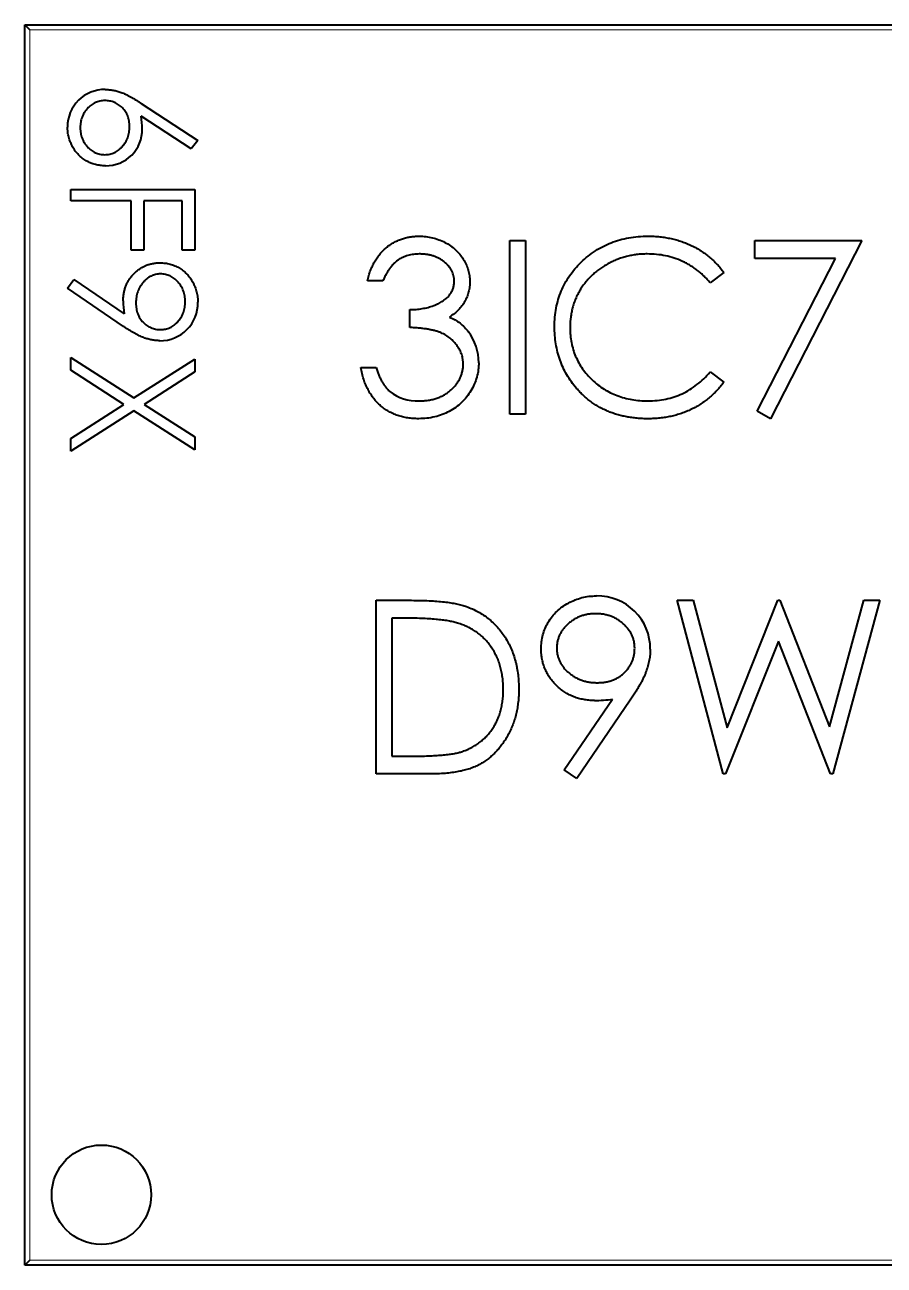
# Model space of a CAD drawing. Header units: inches. Extents: x 7.25 to 10.75, y 3.17 to 5.42.
# Drawn here: x 9.1523 to 9.4249, y 3.6426 to 4.0363 of the extents above; entities that cross this region are included whole.
import ezdxf

# ---------------------------------------------------------------- set-up
doc = ezdxf.new("R2010")
doc.units = ezdxf.units.IN
doc.header["$LTSCALE"] = 0.5
doc.header["$MEASUREMENT"] = 0
doc.layers.add('TANGENT_LINES', color=7, linetype='Continuous', lineweight=15)
doc.layers.add('Visible', color=7, linetype='Continuous', lineweight=40)

msp = doc.modelspace()

# ---------------------------------------------------------------- linework, layer by layer
at = {"layer": 'TANGENT_LINES'}
for p, q in [((9.721613004646509, 4.034733591163316), (9.153896469213437, 4.034733591163308)), ((9.153896469213437, 4.034733591163308), (9.153896469213445, 3.644182410060946)), ((9.153896469213445, 3.644182410060946), (9.721613004646514, 3.644182410060954))]:
    msp.add_line(p, q, dxfattribs=at)
at = {"layer": 'Visible'}
for p, q in [((9.152321666063832, 4.036308394312915), (9.723187807796116, 4.036308394312923)), ((9.152321666063838, 3.64260760691134), (9.152321666063832, 4.036308394312915)), ((9.152321666063832, 4.036308394312914), (9.153896469213437, 4.034733591163308)), ((9.189281883782188, 4.011381124654358), (9.207247636861132, 3.99963003945347)), ((9.205110358948755, 3.99690915059823), (9.18920301743856, 4.007311621323043)), ((9.207247636861132, 3.99963003945347), (9.205110358948755, 3.99690915059823)), ((9.166868068922508, 3.980449744682623), (9.166868068922508, 3.983982956877253)), ((9.166868068922508, 3.983982956877253), (9.206238147662665, 3.983982956877253)), ((9.186048363693354, 3.980449744682623), (9.166868068922508, 3.980449744682623)), ((9.186048363693354, 3.964802662106407), (9.186048363693354, 3.980449744682623)), ((9.202200190868803, 3.980449744682624), (9.190086320487216, 3.980449744682624)), ((9.190086320487216, 3.980449744682624), (9.190086320487216, 3.964802662106407)), ((9.202200190868805, 3.964802662106407), (9.202200190868803, 3.980449744682624)), ((9.206238147662665, 3.983982956877253), (9.206238147662665, 3.964802662106407)), ((9.190086320487216, 3.964802662106407), (9.186048363693354, 3.964802662106407)), ((9.206238147662665, 3.964802662106407), (9.202200190868805, 3.964802662106407)), ((9.306226789550315, 3.967809654542934), (9.311173286622797, 3.967809654542934)), ((9.306226789550317, 3.912691544306714), (9.306226789550315, 3.967809654542934)), ((9.311173286622797, 3.967809654542934), (9.311173286622799, 3.912691544306714)), ((9.383957457832166, 3.962156515031528), (9.383957457832166, 3.967809654542935)), ((9.383957457832166, 3.967809654542935), (9.417876294900609, 3.967809654542936)), ((9.417876294900609, 3.967809654542936), (9.388903954904647, 3.911278259428864)), ((9.40950699851458, 3.962156515031529), (9.383957457832166, 3.962156515031528)), ((9.384630976406767, 3.913630053795914), (9.40950699851458, 3.962156515031529)), ((9.374064463687203, 3.957695834635809), (9.369736278748782, 3.954383448203343)), ((9.165858579724043, 3.95268879172482), (9.167822351680433, 3.955512206826778)), ((9.167822351680433, 3.955512206826778), (9.183824332802985, 3.944565558330917)), ((9.265948170531539, 3.955090090642268), (9.261001673459058, 3.955090090642268)), ((9.183587733772095, 3.94056703470887), (9.165858579724043, 3.95268879172482)), ((9.274427879798651, 3.940250599424824), (9.27442787979865, 3.945903738936231)), ((9.16686806892251, 3.930732401658194), (9.186947440010739, 3.917877187646484)), ((9.16686806892251, 3.926655011692516), (9.16686806892251, 3.930732401658194)), ((9.186947440010739, 3.917877187646484), (9.206238147662667, 3.930227657058961)), ((9.206238147662667, 3.930227657058961), (9.206238147662667, 3.926150267093284)), ((9.183761239728081, 3.915842435980827), (9.16686806892251, 3.926655011692516)), ((9.206238147662667, 3.926150267093284), (9.190133640293396, 3.915842435980827)), ((9.258881746142281, 3.927531035524157), (9.263828243214762, 3.927531035524157)), ((9.369736278748782, 3.926117750646307), (9.374064463687203, 3.922838488078167)), ((9.16686806892251, 3.905029860269136), (9.183761239728081, 3.915842435980827)), ((9.186947440010739, 3.913799797680806), (9.16686806892251, 3.900952470303459)), ((9.206238147662667, 3.901457214902693), (9.186947440010739, 3.913799797680806)), ((9.190133640293396, 3.915842435980827), (9.206238147662667, 3.90553460486837)), ((9.388903954904647, 3.911278259428864), (9.384630976406767, 3.913630053795914)), ((9.311173286622799, 3.912691544306714), (9.306226789550317, 3.912691544306714)), ((9.206238147662667, 3.90553460486837), (9.206238147662667, 3.901457214902692)), ((9.16686806892251, 3.900952470303459), (9.16686806892251, 3.905029860269136)), ((9.263828243214764, 3.798518315960257), (9.263828243214762, 3.853636426196477)), ((9.263828243214762, 3.853636426196477), (9.274957861627845, 3.853636426196478)), ((9.35922497246976, 3.853636426196478), (9.364337088863865, 3.853636426196479)), ((9.373887803077473, 3.798518315960258), (9.35922497246976, 3.853636426196478)), ((9.364337088863865, 3.853636426196479), (9.375124427345593, 3.813214270432296)), ((9.375124427345593, 3.813214270432296), (9.391167418966832, 3.853636426196479)), ((9.391167418966832, 3.853636426196479), (9.391885102693866, 3.853636426196479)), ((9.391885102693866, 3.853636426196479), (9.407629979536186, 3.813490302635001)), ((9.407629979536186, 3.813490302635001), (9.418472524458453, 3.853636426196479)), ((9.423529434412018, 3.853636426196479), (9.408667860618358, 3.798518315960259)), ((9.418472524458453, 3.853636426196479), (9.423529434412018, 3.853636426196479)), ((9.268774740287244, 3.84798328668507), (9.268774740287245, 3.804171455471664)), ((9.272650232413229, 3.84798328668507), (9.268774740287244, 3.84798328668507)), ((9.39137720344089, 3.840673953957432), (9.374594445516399, 3.798518315960258)), ((9.407961218179432, 3.798518315960259), (9.39137720344089, 3.840673953957432)), ((9.323473281575353, 3.799854311821352), (9.338798589469558, 3.822257085392925)), ((9.344396522540425, 3.821925846749679), (9.327426062718095, 3.797105031082406)), ((9.268774740287245, 3.804171455471664), (9.275101398373254, 3.804171455471664)), ((9.327426062718095, 3.797105031082406), (9.323473281575353, 3.799854311821352)), ((9.280909115918176, 3.798518315960257), (9.263828243214764, 3.798518315960257)), ((9.374594445516399, 3.798518315960258), (9.373887803077473, 3.798518315960258)), ((9.408667860618358, 3.798518315960259), (9.407961218179432, 3.798518315960259)), ((9.152321666063838, 3.64260760691134), (9.153896469213445, 3.644182410060946)), ((9.723187807796121, 3.642607606911348), (9.152321666063838, 3.64260760691134))]:
    msp.add_line(p, q, dxfattribs=at)
msp.add_circle((9.176619092132702, 3.664963101061439), 0.01577217825255201, dxfattribs=at)
for centre, radius, start, end in [((9.177620673833248, 4.004001547393233), 0.0117604431818014, 88.90293445813322, 180.702745412208), ((9.166523601359618, 4.003145839028011), 0.02305442481245272, 0.2191907532996132, 10.40813962786844), ((9.1781590058698, 4.002992659627988), 0.01141116738123805, 268.789189929001, 1.211405075260607), ((9.21140353344719, 3.948645328862487), 0.02787569364347098, 179.8752258541188, 188.4146961807623), ((9.19527515576711, 3.948005713026501), 0.01196033338324616, 269.3989219657887, 1.086829510450888), ((9.280262684636265, 3.929142816575537), 0.01606014681019291, 359.7253364783588, 37.24383318307612), ((9.276727902642866, 3.930958208024446), 0.01400948896212219, 232.1526737148826, 272.5550154363718), ((9.333979577699493, 3.838286220129491), 0.01674704538779081, 359.4059158163457, 91.07714847759739), ((9.33276484820198, 3.865318375212984), 0.04347740112068323, 270.3123832046057, 277.9763449140258)]:
    msp.add_arc(centre, radius, start, end, dxfattribs=at)
for points, knots in [([(9.177846263955821, 4.015781866628918), (9.178251567209452, 4.015767598369063), (9.179078750755513, 4.015738478272746), (9.18033516739757, 4.015564692892877), (9.181615713675322, 4.01524594927348), (9.182701266579416, 4.014900999011812), (9.183600301062492, 4.014558704223228), (9.18431024484483, 4.014241320619115), (9.18505996827468, 4.013886447077397), (9.185835285847006, 4.013470485866918), (9.186658350064143, 4.013029533415482), (9.18749868034542, 4.012514450912901), (9.18838696814751, 4.011976954406856), (9.188978376368029, 4.011583198168836), (9.189281883782188, 4.011381124654358)], [0, 0, 0, 0, 0.0978059775289533, 0.199612252291898, 0.305296025833003, 0.415817359164186, 0.474240566618493, 0.537286912829653, 0.603385835293487, 0.674311158069606, 0.7495304673574841, 0.828608314269512, 0.912042738771445, 1, 1, 1, 1]), ([(9.177704304537286, 4.012248654434289), (9.17743833209235, 4.012241341109506), (9.176914200764989, 4.012226929305958), (9.1761446553247, 4.012104791967817), (9.175406472016814, 4.011908188803761), (9.17469809367587, 4.011628702902232), (9.174020597355296, 4.011271652283698), (9.17336579294534, 4.010844600956018), (9.172751110568191, 4.010326764416303), (9.172172756567536, 4.009738491225139), (9.171643515386199, 4.009099264507904), (9.171170342433841, 4.008424642770642), (9.170777599518235, 4.007712205374045), (9.170449322224018, 4.006969539586045), (9.17020814690946, 4.006187315243919), (9.170023379148594, 4.005378778881354), (9.169922393272463, 4.004532788692256), (9.169905268558935, 4.003960043847306), (9.169896536517905, 4.003667996247332)], [0, 0, 0, 0, 0.0618460206422672, 0.121875169809026, 0.180772066562815, 0.2392611028166945, 0.2986229448315525, 0.358670783993836, 0.4207672860434285, 0.485204969367737, 0.550355585982468, 0.61363646255058, 0.676603288164936, 0.739323108241512, 0.802185893237342, 0.866730873694221, 0.9320449082490989, 1, 1, 1, 1]), ([(9.18554361909412, 4.003975574987489), (9.185534836461768, 4.004275508014503), (9.185517605009421, 4.004863974143338), (9.185418135726035, 4.005725746071734), (9.185236079195255, 4.006541845304313), (9.184979816588953, 4.007310932651057), (9.18466672987106, 4.008044358376551), (9.184269697241513, 4.008730472614437), (9.183802795497199, 4.009373892920374), (9.183265397947117, 4.009959760610347), (9.18268600563561, 4.010497872942303), (9.18206160451925, 4.010960701890728), (9.181411391831848, 4.011360382802951), (9.180729224718675, 4.011685235274813), (9.180015549008573, 4.011938224358251), (9.179273597968178, 4.012121217307635), (9.178498409523685, 4.012223059817437), (9.177972734494295, 4.012240002729516), (9.177704304537286, 4.012248654434289)], [0, 0, 0, 0, 0.0705962935820707, 0.1385093465958724, 0.2038018526240365, 0.266994177671319, 0.329058932634305, 0.391139103199464, 0.45313598397556, 0.51576858933113, 0.57794425132086, 0.638945333473421, 0.6983635180038189, 0.757306336486108, 0.81640155860437, 0.876272160176424, 0.936819790045824, 1, 1, 1, 1]), ([(9.177704304537286, 3.995087338060374), (9.177973115836982, 3.995093455934814), (9.17850070499611, 3.995105463332697), (9.179272899553341, 3.995243903632947), (9.18002158229251, 3.995430890247424), (9.180729887357462, 3.995733077955506), (9.181417404389773, 3.996093007486294), (9.182064475451066, 3.996551536783052), (9.182689464416013, 3.997077241471798), (9.183269238408217, 3.997686099098524), (9.183799921154867, 3.998348328758768), (9.184266966276837, 3.999053123724638), (9.18466565051584, 3.999787499036), (9.184980240807489, 4.000561834832607), (9.185233679176452, 4.001365703173335), (9.185416916301522, 4.002204657395842), (9.185517759879223, 4.003079293503368), (9.185534889565503, 4.003673009155634), (9.18554361909412, 4.003975574987489)], [0, 0, 0, 0, 0.0611448705873122, 0.120007495572638, 0.178245598234838, 0.2365083180819755, 0.294903177498799, 0.354696351260036, 0.4167173217088395, 0.480659340123013, 0.54583411596564, 0.609767724091715, 0.672988038908271, 0.735810165307953, 0.79981662588398, 0.864759972133315, 0.931079783098943, 1, 1, 1, 1]), ([(9.177917243665089, 3.991554125865745), (9.177366597975674, 3.991574633141888), (9.17628369645649, 3.9916149628147), (9.174700214821184, 3.991909649424067), (9.173204664752804, 3.992414463162869), (9.17179314122613, 3.993100698431371), (9.170495204526103, 3.993974081301159), (9.16932611849977, 3.995021638119069), (9.168307096520936, 3.996238196938578), (9.16746292241775, 3.997553389471521), (9.167015620538324, 3.998486594491191), (9.166827373805374, 3.998941667520233), (9.166806455484798, 3.998992236065874), (9.166583445586012, 3.999540779214718), (9.166225670267018, 4.000617469828954), (9.165918951646551, 4.002220495346693), (9.165878796263279, 4.003309172508775), (9.165858579724043, 4.003857275472043)], [0, 0, 0, 0, 0.0859925916260876, 0.1691132971715525, 0.250535778293873, 0.331896101678149, 0.413559513423294, 0.494111608533347, 0.576293758600081, 0.660702921945565, 0.7375775300190157, 0.7375775300190157, 0.7375775300190157, 0.74611997678881, 0.8300101011722499, 0.914417266644072, 1, 1, 1, 1]), ([(9.169896536517905, 4.003667996247332), (9.169905267879075, 4.003375948168294), (9.169922391259306, 4.002803202383839), (9.170023386799894, 4.001957219004789), (9.17020811886852, 4.00114865749173), (9.170449423828213, 4.000366524503892), (9.170777220301044, 3.999623519905686), (9.171172818090803, 3.998910459214338), (9.1716406469169, 3.998229396107297), (9.172173671760804, 3.997590585114184), (9.172747829716121, 3.996999856948348), (9.17337141172963, 3.996493919520662), (9.17401544411368, 3.996053095908938), (9.174700788434224, 3.995709662195414), (9.175406050767451, 3.995427047033187), (9.17614477029498, 3.995231407039087), (9.176914170770305, 3.995109009311569), (9.177438321995247, 3.995094633248509), (9.177704304537286, 3.995087338060374)], [0, 0, 0, 0, 0.0679434668115166, 0.1332463282272894, 0.1977802671055865, 0.2606322982925955, 0.323341389017066, 0.3862974430245815, 0.450070778328712, 0.515210249759918, 0.579636909860747, 0.64133311552868, 0.701709152347926, 0.760779827093725, 0.819258857747087, 0.878145679128491, 0.9381645592307459, 1, 1, 1, 1]), ([(9.261001673459058, 3.955090090642268), (9.261135682131199, 3.955644932909597), (9.261397658124224, 3.956729604159843), (9.26194407660405, 3.958279324803108), (9.262539340465382, 3.959745836950993), (9.263254129513646, 3.961101680631236), (9.26403379493453, 3.962374104296317), (9.264927066139819, 3.963534247988729), (9.265892731062117, 3.964611617523644), (9.26696084049994, 3.965567731500923), (9.268080976903732, 3.966433522512052), (9.269268923671461, 3.96717171239146), (9.2705007802647, 3.967806738420822), (9.271785081570975, 3.968329891678701), (9.273125651203921, 3.968723994413601), (9.274510369681414, 3.969009928359912), (9.275942865746211, 3.969195615197935), (9.276915268747759, 3.969213737451263), (9.277409027587868, 3.969222939420786)], [0, 0, 0, 0, 0.07262534608343549, 0.1419766113262342, 0.2089849284189395, 0.2739568703644445, 0.336889347396841, 0.39874495349459, 0.460115885278861, 0.520824922590029, 0.580994458632486, 0.640151927601465, 0.698622450756255, 0.757271080927165, 0.8164266940046601, 0.87625404820347, 0.9371652930625369, 1, 1, 1, 1]), ([(9.277409027587868, 3.969222939420786), (9.278128440848894, 3.969201219259448), (9.2795515748795, 3.969158252716538), (9.281642331524388, 3.968765899386158), (9.28365850190395, 3.968145031160108), (9.285578017617592, 3.967287177189446), (9.287360985060054, 3.966229109265634), (9.28894738170174, 3.964969822070441), (9.290315704706527, 3.963533612598199), (9.291463647661805, 3.961947273002631), (9.29236246654454, 3.960251910650081), (9.293025244079654, 3.958507026285557), (9.293428735119003, 3.95671675901959), (9.293481027352234, 3.955507982969587), (9.29350722564965, 3.954902388744428)], [0, 0, 0, 0, 0.0902542493426766, 0.178539791528684, 0.2660930338538195, 0.354630977957173, 0.4418861533505625, 0.525746915163648, 0.608113633603636, 0.690197272827883, 0.7708214843303349, 0.848326181255411, 0.924011740024743, 1, 1, 1, 1]), ([(9.320359638328835, 3.940570796779963), (9.320384239108616, 3.94156217976597), (9.320432639607022, 3.943512663899349), (9.32084045874588, 3.94637583786026), (9.321504467088738, 3.949115013725469), (9.322418811001441, 3.951740731192464), (9.32362507509036, 3.954237966900656), (9.32508535532327, 3.956617267733083), (9.326813915109787, 3.958876690921778), (9.328789045389632, 3.96098734952953), (9.330955574252274, 3.962917051700451), (9.333275525732795, 3.96461480063482), (9.335744540639732, 3.966027671358228), (9.33833537083856, 3.967208714237151), (9.341067429389387, 3.968116500799888), (9.343934883863367, 3.968751984125953), (9.346932347131732, 3.969147529244798), (9.348977424695008, 3.969197532521563), (9.350016538187505, 3.969222939420787)], [0, 0, 0, 0, 0.0645563361002822, 0.1270105610545994, 0.1879504144589985, 0.2479281443229035, 0.307763871715657, 0.368249289944603, 0.4294831870648245, 0.492755300074431, 0.5562681466093979, 0.618225714396445, 0.6796629675598469, 0.741251597171554, 0.8034198622788651, 0.866818576361933, 0.932329894602856, 1, 1, 1, 1]), ([(9.350016538187505, 3.969222939420787), (9.350649838199121, 3.969215352367158), (9.351903391793675, 3.969200334558578), (9.353757746286341, 3.969053698894363), (9.355563203387957, 3.968809692507193), (9.357324129346459, 3.968475387259366), (9.359046909640199, 3.968065641091098), (9.36071386983355, 3.967529251691295), (9.3623340871491, 3.966906372102442), (9.363908775041356, 3.966207279104769), (9.365420801377493, 3.965408055630174), (9.36686989099371, 3.964540015158518), (9.368238563273895, 3.963583120414924), (9.369552563034993, 3.962569006366873), (9.370782307983367, 3.961459738490278), (9.37196291933092, 3.960291440954567), (9.373053614314154, 3.959029446279088), (9.373726897090137, 3.958141185601277), (9.374064463687203, 3.957695834635809)], [0, 0, 0, 0, 0.0685440747457095, 0.1356760930155532, 0.201204827251777, 0.2656688165902775, 0.329637221193955, 0.3927626259391975, 0.455061651881783, 0.517479038507833, 0.579139109457929, 0.640085859270558, 0.7002066453625589, 0.75981837347675, 0.819637428867415, 0.879360884179494, 0.939514662704308, 1, 1, 1, 1]), ([(9.183524640697192, 3.948706041371499), (9.183535257877613, 3.949119326313966), (9.183556098474334, 3.94993056851514), (9.183720351749528, 3.951123438123338), (9.183976195458124, 3.95227134169615), (9.18434910504155, 3.953369907117635), (9.184825693671199, 3.95441815474268), (9.185406239354995, 3.955419746261235), (9.186092909735825, 3.956373341101751), (9.186878298327231, 3.95726777303922), (9.187740909573002, 3.958081037322762), (9.188653574418833, 3.958806172016173), (9.189586865688105, 3.959381293215481), (9.190218253457996, 3.959701719076033), (9.190519243822738, 3.959834443676435), (9.19056144487861, 3.959853052638492), (9.190949607284495, 3.960020693353941), (9.19171133289223, 3.960285858474019), (9.192827244832722, 3.960564455069425), (9.19399290967403, 3.960734096684813), (9.194786193542397, 3.960754397727164), (9.195188972920086, 3.960764705312545)], [0, 0, 0, 0, 0.0662926774432299, 0.1301267286674036, 0.1928557221658775, 0.2547508809666985, 0.3159143825399985, 0.377340604540918, 0.440205608303324, 0.504173320224308, 0.568029667659857, 0.630221659927926, 0.690853371094559, 0.7436328446050058, 0.7436328446050058, 0.7436328446050058, 0.751032913747821, 0.811472093815618, 0.8727547574474991, 0.935392913365874, 1, 1, 1, 1]), ([(9.195188972920086, 3.960764705312545), (9.195739780172701, 3.960745156147553), (9.196820903073526, 3.960706785102394), (9.198400887736845, 3.960399148338745), (9.199895657663662, 3.95988945100394), (9.201303541372036, 3.959189917887871), (9.202592199769413, 3.958291940268375), (9.20375726680563, 3.957225525311237), (9.20477795938839, 3.955982053944153), (9.20563592110588, 3.954623170430705), (9.206099424924174, 3.953654125236022), (9.20629448567255, 3.953171202583356), (9.206307385363402, 3.953139266107277), (9.20652300540859, 3.952599037296899), (9.206868157883315, 3.951520504323615), (9.207190234075451, 3.949894227612998), (9.207228420080716, 3.948789026375817), (9.207247636861132, 3.948232843309718)], [0, 0, 0, 0, 0.0852509209904108, 0.167330264010439, 0.2481807684308645, 0.329200218208603, 0.409946106879685, 0.490624230719938, 0.573035074452002, 0.658308350221621, 0.7389349497749157, 0.7389349497749157, 0.7389349497749157, 0.744266920544499, 0.828981513574354, 0.913936410004085, 1, 1, 1, 1]), ([(9.277475275316517, 3.963569799909379), (9.276847669254591, 3.963547931198437), (9.275621808645843, 3.9635052165197), (9.273854933552663, 3.963129773747201), (9.272214079572594, 3.962534923377012), (9.270964079832185, 3.961816643319308), (9.27003946968236, 3.96111004816687), (9.269366084307588, 3.960502164358317), (9.268716871827499, 3.959812948625371), (9.26811730792858, 3.95902349655614), (9.26753146547237, 3.958160954212052), (9.266964938378617, 3.957220571031038), (9.26643592351069, 3.956188939963274), (9.266113903498763, 3.955463467261758), (9.265948170531539, 3.955090090642268)], [0, 0, 0, 0, 0.1227280999764566, 0.2397165235883935, 0.351862179220248, 0.463201981803224, 0.520261154154164, 0.579432438030668, 0.640596344158637, 0.7052982290880201, 0.7732361059084529, 0.844648929340317, 0.920045981777371, 1, 1, 1, 1]), ([(9.288560728577169, 3.954924471320645), (9.288554203180052, 3.9552123105188), (9.288541221211974, 3.95578495295207), (9.288377473405596, 3.956621558053318), (9.288131467132127, 3.957432634474787), (9.287793044253103, 3.958214502033614), (9.287340896788745, 3.958962622406796), (9.286798169207504, 3.959677913391514), (9.2861645995608, 3.960372362523919), (9.285423629521349, 3.961012746507779), (9.284621450427538, 3.961616792590964), (9.283750514279047, 3.962138967959672), (9.282830030635763, 3.962581563453227), (9.281859153047472, 3.962947241680999), (9.280833992210013, 3.963222143122372), (9.279759567861428, 3.963419571388912), (9.278633774890038, 3.963542995282118), (9.277865716489503, 3.963560766129524), (9.277475275316517, 3.963569799909379)], [0, 0, 0, 0, 0.0552698294993242, 0.109956704485094, 0.163233504055056, 0.2180575651623565, 0.273277538722675, 0.330881045495498, 0.3904799376860885, 0.453655973038642, 0.5189026226022311, 0.583346110821477, 0.648546693081443, 0.715055219034492, 0.782520643800055, 0.852335294426452, 0.9249348997257101, 1, 1, 1, 1]), ([(9.349707382120474, 3.96356979990938), (9.349154895933228, 3.963563409589937), (9.348055051151679, 3.963550688259243), (9.346422692616315, 3.963384039047627), (9.344817723593518, 3.963147114066571), (9.343246112394267, 3.962804115964029), (9.34171097952418, 3.962357563553592), (9.340200636218185, 3.961833876771756), (9.338732870288865, 3.961182201717835), (9.33729001755238, 3.960462513623122), (9.33590773159389, 3.959649398341114), (9.334599574471904, 3.95876278000976), (9.333371522537254, 3.957811360659137), (9.33222017282713, 3.9567975961843), (9.33115815237928, 3.955708887534789), (9.330168440731827, 3.954558042077229), (9.329268874821496, 3.953331207956385), (9.328437349383176, 3.952051393413838), (9.327697440464112, 3.950716717370694), (9.327058493287664, 3.949335576052203), (9.326510862432498, 3.947913250061538), (9.32607351832183, 3.946446825672007), (9.32572855770049, 3.94494207362053), (9.325490243226845, 3.943395800483952), (9.325325093177632, 3.941811007661048), (9.325312488870535, 3.940736846683674), (9.325306135401316, 3.940195392984283)], [0, 0, 0, 0, 0.043958361884225, 0.0875087487067737, 0.1304728755204242, 0.17305175603951, 0.2154245498493575, 0.257674631003681, 0.3001808891314075, 0.3431530051835285, 0.385960041428002, 0.4277238862206525, 0.468859340539955, 0.509536385435307, 0.54972524565815, 0.589825387462256, 0.630253770196467, 0.67072034496655, 0.711238845495198, 0.751607746576863, 0.791759219321142, 0.8324457572323251, 0.873309093306196, 0.9145362423534941, 0.95692017424184, 1, 1, 1, 1]), ([(9.369736278748782, 3.954383448203343), (9.36942752460144, 3.95475141623218), (9.368814178982149, 3.955482391282941), (9.367827419887284, 3.95650884080223), (9.366799047558212, 3.957470498462431), (9.365729455098117, 3.958371945385721), (9.364599390224306, 3.959181658231937), (9.363436228040591, 3.959941833081432), (9.362220510793243, 3.960623214781315), (9.360539381113789, 3.961449403539046), (9.358340202400711, 3.962311547712467), (9.355571779738142, 3.963034433244753), (9.352681841179328, 3.963494609239781), (9.35071022543717, 3.963544449262761), (9.349707382120474, 3.96356979990938)], [0, 0, 0, 0, 0.0631632593634707, 0.1254749410306408, 0.1871212198160335, 0.248294346114299, 0.309294856255121, 0.369850066067093, 0.430973375547382, 0.492455989672817, 0.616147966291855, 0.7408436984673621, 0.868182648670043, 1, 1, 1, 1]), ([(9.195386138779162, 3.957231493117916), (9.195120133660435, 3.957224669897785), (9.194595522879961, 3.957211213258848), (9.193824641626705, 3.957081648475655), (9.193085949457924, 3.956864397272734), (9.192373140628499, 3.956576321029265), (9.191695437037701, 3.956189714395441), (9.19104932448021, 3.955719875543616), (9.190421594058753, 3.955177761704074), (9.189847477401903, 3.954545606607716), (9.189311550161772, 3.953866781351498), (9.188844156688395, 3.953137650728371), (9.188452232898314, 3.952372867001583), (9.188123555998015, 3.951577340612241), (9.187872090618024, 3.9507451188708), (9.187689284162289, 3.949877360653149), (9.187588822434947, 3.94897390967222), (9.187571423007153, 3.948361887087641), (9.187562597491054, 3.948051450719369)], [0, 0, 0, 0, 0.0595545584719149, 0.117452489448947, 0.1744843092114475, 0.231792166839012, 0.2892813024107665, 0.34877467916617, 0.410547571349027, 0.47472720141391, 0.539757747642029, 0.6041235506948199, 0.668392287300379, 0.732042832355029, 0.796688230889677, 0.8628712533349671, 0.930444151616287, 1, 1, 1, 1]), ([(9.20320968006727, 3.948414235900068), (9.203200960362105, 3.948714178118928), (9.203183852372385, 3.94930266228209), (9.203082900571479, 3.950169412415939), (9.202900027283608, 3.951000663168575), (9.202644460000258, 3.951798415547904), (9.202333725427946, 3.952569161002922), (9.201932709362344, 3.953297362585221), (9.20146568454529, 3.953994082782954), (9.200933576402763, 3.954652523932601), (9.200347564810444, 3.955251426067536), (9.199733065005683, 3.955787311641528), (9.199080117403378, 3.956231117261543), (9.198398562882847, 3.956597399068874), (9.19768626425739, 3.956880823448774), (9.19694711260881, 3.95708994041655), (9.196176076768436, 3.957209137597688), (9.195652055416598, 3.957223967584459), (9.195386138779162, 3.957231493117916)], [0, 0, 0, 0, 0.06870380057069199, 0.1347962908936152, 0.199514244189376, 0.263304121594494, 0.3264772709956775, 0.389521176019568, 0.453311053424684, 0.51838093465772, 0.583098887953481, 0.6450084467181989, 0.704794109768763, 0.7635152545248369, 0.821877245179312, 0.8800183142221669, 0.9391148350649491, 1, 1, 1, 1]), ([(9.27442787979865, 3.945903738936231), (9.275109769072799, 3.945915361103056), (9.276445422652289, 3.94593812607284), (9.278396779378538, 3.946211557725197), (9.280264972803321, 3.946594052637214), (9.282007359304759, 3.947166405400943), (9.283590304326742, 3.947853392077583), (9.28497117596701, 3.948628019725133), (9.286117248107875, 3.949505638094087), (9.287031384108452, 3.950474729284835), (9.28770232747414, 3.95152622810762), (9.288205936923946, 3.952610692630065), (9.288501173188353, 3.953753354742474), (9.28854080687981, 3.954532724570167), (9.288560728577169, 3.954924471320645)], [0, 0, 0, 0, 0.1101423815503172, 0.215741868583028, 0.3179605426392305, 0.418051760681523, 0.5115631470355331, 0.596572758444346, 0.673329046903497, 0.7440491927238589, 0.810716822300284, 0.874085452109885, 0.93670961689667, 1, 1, 1, 1]), ([(9.29350722564965, 3.954902388744428), (9.293488901381192, 3.954319604575836), (9.293453043631411, 3.953179186395315), (9.29314857582728, 3.951514280928572), (9.29263619373474, 3.94994512186901), (9.291926433694144, 3.948465103567853), (9.291007669123431, 3.947083610027331), (9.28989471326689, 3.945797533005906), (9.288579710719246, 3.944601168310973), (9.287583192010217, 3.943915822279863), (9.287070154682558, 3.943562985857289)], [0, 0, 0, 0, 0.1280675485958904, 0.2506083188676685, 0.3706301659145025, 0.490072246729948, 0.61037476415462, 0.734313069911525, 0.8632165042449891, 1, 1, 1, 1]), ([(9.187562597491054, 3.948051450719369), (9.187571168459728, 3.947738364715519), (9.187587853221958, 3.947128892702412), (9.187688948757739, 3.946235905426571), (9.1878695185005, 3.945393488907469), (9.188124508193733, 3.94459622128847), (9.18844752922371, 3.943845067751382), (9.188841183218752, 3.943139791689353), (9.189314094325361, 3.94248759718581), (9.18984565586501, 3.941886162319597), (9.190428226204531, 3.941340341882572), (9.191052396217602, 3.940869718872166), (9.19169877510641, 3.9404622445095), (9.192380595187387, 3.940137171072462), (9.193086702659466, 3.939875195148092), (9.193827309204707, 3.939692397506033), (9.19459730137559, 3.939591435859311), (9.195120339853181, 3.939574194101751), (9.195386138779162, 3.939565432144768)], [0, 0, 0, 0, 0.072732919898768, 0.141586268836122, 0.2084196140601615, 0.272536238132769, 0.3357213363127395, 0.3980597494831425, 0.45974872383265, 0.5224807065591119, 0.5842663248129321, 0.6448451240948521, 0.703814355238726, 0.7614435286618471, 0.819981163463497, 0.878483750555767, 0.938247586028363, 1, 1, 1, 1]), ([(9.195386138779162, 3.939565432144768), (9.195652056000778, 3.939572956997632), (9.196176078503811, 3.939587785643211), (9.196947105949578, 3.939706992604418), (9.197686288842505, 3.939916073171211), (9.198398470413272, 3.94019963392478), (9.199080467513246, 3.940565400108313), (9.199730302206845, 3.941010224501636), (9.200350365075519, 3.94153698255879), (9.200932886923368, 3.942137198534423), (9.20146816434208, 3.942795830054896), (9.201932699991191, 3.943499886211468), (9.202331985292387, 3.944233930951162), (9.202644586238144, 3.945006305502664), (9.202901194765316, 3.945806527451085), (9.203082724306029, 3.9466433981594), (9.20318388757025, 3.947517933356071), (9.203200973061206, 3.94811166295884), (9.20320968006727, 3.948414235900068)], [0, 0, 0, 0, 0.0607377137279296, 0.1196911150875956, 0.1776913785528875, 0.235912028603602, 0.294490962959374, 0.354131837567716, 0.415501791239669, 0.480063011112008, 0.544975306625348, 0.609110449186648, 0.672530049962729, 0.7355502071342489, 0.799185598722739, 0.864333662349858, 0.930862529648123, 1, 1, 1, 1]), ([(9.287070154682558, 3.943562985857289), (9.287656481526234, 3.943279865045612), (9.28881816458556, 3.942718920831279), (9.29040163749159, 3.941618830161716), (9.291839084347604, 3.940348651463229), (9.292640717717743, 3.9393574285827), (9.293043491549104, 3.938859397123189)], [0, 0, 0, 0, 0.253879600326655, 0.503008917278364, 0.750291080689973, 1, 1, 1, 1]), ([(9.195149539748272, 3.936032219950138), (9.194736205437325, 3.936045369202078), (9.19389786017823, 3.936072039170508), (9.192627614403198, 3.93626150867927), (9.191330751412202, 3.936573214846955), (9.190230657978441, 3.936929173903597), (9.189328467561646, 3.937299150705416), (9.188602389238689, 3.93760817241903), (9.187849845672847, 3.937984977609846), (9.187065394869874, 3.938413801394075), (9.18623760998454, 3.938873535908728), (9.185381886775751, 3.939391786564231), (9.18449338794524, 3.939957611009062), (9.183894437125039, 3.94036065097252), (9.183587733772095, 3.94056703470887)], [0, 0, 0, 0, 0.0983120084115334, 0.199401317483791, 0.304823729251829, 0.415374530807426, 0.474020350990686, 0.536758131117758, 0.6030424874844029, 0.6741160119094339, 0.749437288198034, 0.828267395244457, 0.91206128464675, 1, 1, 1, 1]), ([(9.291387298332872, 3.928590999182547), (9.291363199524184, 3.929104564154609), (9.291315121819123, 3.930129138670962), (9.290948051166232, 3.931636493351908), (9.290407012544925, 3.93293803579572), (9.289956004271914, 3.933711731682774), (9.289751341268822, 3.934027242797167), (9.289662677109725, 3.93416392860369), (9.289262244034433, 3.934754169001404), (9.288470445609404, 3.935733833174163), (9.287268666969693, 3.936864835445532), (9.285890696300811, 3.937807460618994), (9.284614276204785, 3.93845632843868), (9.28348093755762, 3.938888771552904), (9.282512976308933, 3.93919199256894), (9.281428355583737, 3.939434382076172), (9.280240096017552, 3.93966884572481), (9.278943186131123, 3.939865405168783), (9.27753645749044, 3.940030031407233), (9.276019344157847, 3.940161551333261), (9.274969091687195, 3.940220316694628), (9.274427879798651, 3.940250599424824)], [0, 0, 0, 0, 0.0669051223273614, 0.133477334084682, 0.2010229080576285, 0.25, 0.25, 0.25, 0.2712178684297485, 0.3428591616573975, 0.413810998062717, 0.485551848890345, 0.559800274920053, 0.599899964903578, 0.643609442397795, 0.691910642450566, 0.74470302915569, 0.8015038302285951, 0.862866026633195, 0.9293326711591621, 1, 1, 1, 1]), ([(9.327348773701337, 3.920917303947336), (9.326790732071418, 3.921602991961779), (9.325681385979642, 3.922966089763482), (9.324262083876475, 3.925175317814796), (9.323047161747194, 3.927481903781344), (9.322064863782183, 3.929897965651869), (9.32129694672463, 3.932418081986365), (9.32076495940054, 3.935043523158186), (9.320419264841835, 3.937771837208614), (9.320379732735043, 3.939627534667825), (9.320359638328835, 3.940570796779963)], [0, 0, 0, 0, 0.12432850959385, 0.2471560163611865, 0.3687797492913395, 0.490733862401648, 0.613613771847844, 0.738957575722216, 0.867310575191263, 1, 1, 1, 1]), ([(9.325306135401316, 3.940195392984283), (9.325326006567046, 3.939380726528808), (9.32536502096518, 3.93778123700362), (9.325712238824714, 3.935438392743128), (9.326239878057606, 3.933193972683596), (9.327030674544783, 3.931062006662951), (9.328005777703215, 3.929016205748652), (9.329237913317472, 3.927091184435165), (9.330664945401947, 3.925257852710574), (9.332307062243855, 3.923559538572803), (9.334108728637387, 3.922008141324014), (9.336041766615244, 3.920641990434072), (9.338101361698458, 3.919503173387358), (9.34026477319746, 3.918555520686314), (9.3425486490072, 3.917827068282289), (9.344948882116082, 3.917314247439718), (9.347460252120019, 3.916979724911504), (9.349176305661596, 3.916947698327738), (9.35004966205183, 3.91693139894027)], [0, 0, 0, 0, 0.0643232165798422, 0.1262901037035562, 0.186726469216133, 0.2461464323353445, 0.305575642646139, 0.365429385618052, 0.42632630894826, 0.488839906400642, 0.551724971814048, 0.613918596466159, 0.675483765768396, 0.737333897099286, 0.8002290443945269, 0.864502298123323, 0.931040739155697, 1, 1, 1, 1]), ([(9.277265490842462, 3.911278259428862), (9.276676210523043, 3.911291932078602), (9.275516703356585, 3.911318835293991), (9.273812081334754, 3.911502750273465), (9.272184967958934, 3.911838655867761), (9.270633163268277, 3.912290676424707), (9.269155288679404, 3.912863774725188), (9.267755853952195, 3.913577455008988), (9.26642624932983, 3.914417006222402), (9.26517902175275, 3.915392338313845), (9.26401431989911, 3.916483383034423), (9.262963095895484, 3.917709509175647), (9.262007823565689, 3.919048050969679), (9.261174081223775, 3.920514555791706), (9.260423892993604, 3.922090071654348), (9.259806870054277, 3.923794772416264), (9.259263790233232, 3.925613418431839), (9.259011294733295, 3.92688078441886), (9.258881746142281, 3.927531035524157)], [0, 0, 0, 0, 0.06554117033740271, 0.1289631677825932, 0.190377136188561, 0.250092361669053, 0.3085484324592015, 0.3663979630552955, 0.42454218926668, 0.483169996422905, 0.5422433998311199, 0.60173935201733, 0.662506002249607, 0.7248555134488469, 0.789127829281181, 0.85634639987851, 0.926295234986905, 1, 1, 1, 1]), ([(9.263828243214762, 3.927531035524157), (9.263957113946105, 3.927106641614415), (9.264207778712372, 3.926281158596807), (9.264634460571191, 3.925093122286967), (9.265120575091986, 3.924004019086576), (9.265642064204364, 3.923005859685348), (9.266189756267716, 3.922088813977251), (9.26680258973443, 3.921277131000336), (9.26743517469738, 3.920535159311993), (9.267912014907637, 3.920117133927108), (9.268145386865076, 3.919912546729488)], [0, 0, 0, 0, 0.1497703860319672, 0.2913164099952425, 0.4259663731047415, 0.552159573969527, 0.6715274135235929, 0.7861216286916569, 0.895325073070444, 1, 1, 1, 1]), ([(9.296333795405353, 3.9290657745712), (9.296305473121992, 3.928293998628821), (9.296248961840384, 3.926754078733976), (9.295745894082266, 3.92447842591351), (9.29496150442294, 3.922257784346918), (9.293867081294842, 3.920125056722377), (9.292512992388135, 3.918133772037247), (9.290893102525795, 3.916360196770812), (9.289046790972, 3.914825410714479), (9.286986141467558, 3.913547195786417), (9.284754571630089, 3.912524678996174), (9.282367501111255, 3.911815163933141), (9.279859640770805, 3.911353008322673), (9.278139838805501, 3.911303453247588), (9.277265490842462, 3.911278259428862)], [0, 0, 0, 0, 0.0796417041949906, 0.1589086132578555, 0.2395997983184505, 0.322409398820348, 0.405827748173513, 0.487644213950314, 0.5697199979738969, 0.653064664997693, 0.737457300173306, 0.822492407953913, 0.9097550737466981, 1, 1, 1, 1]), ([(9.277353821147328, 3.916931398940269), (9.277869631320822, 3.916941082461344), (9.278878253586763, 3.916960017750858), (9.280349886106688, 3.917134658712333), (9.281750351932432, 3.917387893546355), (9.283065359314488, 3.917784002063595), (9.284312802276355, 3.918259199666066), (9.285464834287161, 3.918881320542228), (9.286555323664714, 3.919583905494724), (9.287552324109964, 3.920401146922607), (9.288451168761911, 3.92128449644635), (9.28922786985099, 3.922221651568842), (9.289900581824979, 3.923183554382598), (9.290441329987011, 3.924192644135934), (9.29086908716348, 3.925239022469574), (9.291160110615872, 3.926326605986888), (9.291362510144213, 3.927446236554148), (9.291378990403356, 3.928207324225045), (9.291387298332872, 3.928590999182547)], [0, 0, 0, 0, 0.0760618905628347, 0.1487324608035364, 0.218374524743973, 0.285722593592739, 0.351057694182457, 0.414934915729319, 0.478485941774085, 0.5421690352812161, 0.6047501165431389, 0.664118501730112, 0.721499675609911, 0.7776159163852551, 0.832666108697548, 0.8878580281135741, 0.943467660897768, 1, 1, 1, 1]), ([(9.35004966205183, 3.91693139894027), (9.351011909122596, 3.916957993896977), (9.352905841546532, 3.91701033913382), (9.355683290780252, 3.917453791875913), (9.358342121735037, 3.918172814204024), (9.360882477428602, 3.919179080697239), (9.363297196266474, 3.920487195467361), (9.365590057058741, 3.92207298881236), (9.367762995176914, 3.923951545233786), (9.36906962954284, 3.925385925206341), (9.369736278748782, 3.926117750646307)], [0, 0, 0, 0, 0.1285151895116618, 0.2529486363526585, 0.374754734006005, 0.49593975386705, 0.617180641429893, 0.7409094692781379, 0.8678111481862031, 1, 1, 1, 1]), ([(9.374064463687203, 3.922838488078167), (9.373716147458508, 3.922389062870248), (9.373021183416178, 3.921492365175769), (9.371895853456607, 3.920228255156278), (9.3707104098234, 3.919039172664761), (9.369455893880488, 3.917934959037626), (9.368147309648093, 3.916892562669876), (9.366761607068677, 3.915946929067446), (9.365322719918804, 3.915069252718868), (9.36382227078283, 3.914276237998991), (9.362265185833802, 3.913565213278217), (9.360653085503714, 3.912964946550408), (9.358999627597058, 3.912440425392621), (9.357303979422225, 3.912011760529911), (9.355560476286565, 3.911676646856421), (9.353775100189495, 3.911452752298418), (9.351944082392967, 3.911299326245778), (9.350708783894744, 3.911285344697099), (9.350082785916156, 3.911278259428863)], [0, 0, 0, 0, 0.0616722703117603, 0.1230491339327922, 0.1834691444358875, 0.243718721061209, 0.304269204304388, 0.36485127498609, 0.4255910364573355, 0.48703410120465, 0.54886128180435, 0.611156000509826, 0.6735389508769529, 0.7369698525233039, 0.800791641560997, 0.866016872354367, 0.932102915050995, 1, 1, 1, 1]), ([(9.350082785916156, 3.911278259428863), (9.349489972261702, 3.911282385295883), (9.348317756669628, 3.911290543686999), (9.346587067667864, 3.911422703803707), (9.344902192379648, 3.911603014621187), (9.343267946303007, 3.911874512748179), (9.341675411262905, 3.912194896056114), (9.34013902410557, 3.912624364664385), (9.33864366646213, 3.91310545390212), (9.337195346136205, 3.913670886764241), (9.335792831178779, 3.914308936882941), (9.334440645172984, 3.915030063794769), (9.333139410017095, 3.915828203395734), (9.331876332523311, 3.916685762615004), (9.330670071363075, 3.917630287053909), (9.329510173326108, 3.918648659250816), (9.32839013433032, 3.919737446821704), (9.327697178661158, 3.920522562622371), (9.327348773701337, 3.920917303947336)], [0, 0, 0, 0, 0.0696628008990773, 0.1377495622582726, 0.2039167435177825, 0.2687798623293365, 0.3324137064772235, 0.3947535404471395, 0.456180031659168, 0.5169956491967189, 0.577395937965951, 0.637198343509275, 0.696999184261454, 0.7567561942255591, 0.8165539052726071, 0.8769479965978699, 0.938131787920594, 1, 1, 1, 1]), ([(9.31611978369528, 3.838167581556866), (9.316147097628905, 3.838938741442218), (9.316200709339741, 3.840452371860649), (9.316632182052503, 3.842663927277995), (9.317341793693384, 3.844755053949137), (9.318331216949531, 3.846720253853437), (9.319577433035048, 3.848531257620681), (9.321075206108425, 3.850162889260343), (9.322815426018456, 3.851591942076819), (9.324717848569417, 3.852794683910631), (9.326075876501694, 3.853439923564439), (9.326751626893724, 3.853715161400316), (9.326796030812114, 3.853733247425194), (9.327552370656536, 3.854038022054318), (9.329058003939274, 3.854536483418105), (9.33134011606636, 3.854964810156155), (9.332886063627793, 3.85502128041008), (9.333664390499237, 3.85504971107433)], [0, 0, 0, 0, 0.0852490510097896, 0.1673265936178215, 0.248175324580851, 0.3288290783116015, 0.4099080969767695, 0.490584451140796, 0.5729934871893899, 0.658264892488035, 0.7389215831783283, 0.7389215831783283, 0.7389215831783283, 0.74422157730799, 0.82906040699134, 0.913938297810617, 1, 1, 1, 1]), ([(9.274957861627845, 3.853636426196478), (9.275925879202509, 3.853629475582041), (9.277796084118973, 3.853616047031124), (9.280498615391526, 3.853530416402985), (9.28299558061225, 3.853380465211893), (9.285285561790642, 3.853157830375539), (9.28737223796262, 3.852890606180206), (9.289252267078268, 3.852550763721276), (9.290928695865752, 3.852151085976855), (9.291959708661869, 3.851810196701888), (9.292447261991262, 3.851648994336998)], [0, 0, 0, 0, 0.164289633888994, 0.3174067176726145, 0.458844777437885, 0.588746286385374, 0.707830576456989, 0.815769562620741, 0.9128796815536451, 1, 1, 1, 1]), ([(9.292447261991262, 3.851648994336998), (9.293084974016812, 3.851405990825722), (9.294345936875022, 3.850925494316549), (9.296141330503954, 3.850019099830464), (9.297831471830143, 3.848992107100735), (9.299425554723063, 3.847843250242344), (9.300886684214658, 3.846539671782724), (9.302273767322266, 3.845137961409816), (9.303524536804243, 3.843580841323897), (9.30468918673832, 3.841921180442478), (9.30570827447122, 3.840142142242738), (9.306606991486358, 3.838279833095942), (9.307374338897377, 3.836337737595175), (9.307869300696444, 3.834654624785665), (9.30812545621838, 3.833628457537797), (9.308205456446483, 3.833283705706735), (9.308288552197865, 3.83292561407223), (9.308520551186986, 3.831841184988738), (9.30879965151531, 3.829990580710485), (9.309020124013552, 3.827712312855116), (9.309042172196191, 3.826166238417378), (9.309053359306022, 3.82538176992755)], [0, 0, 0, 0, 0.061542118127648, 0.121688665205347, 0.181146472819663, 0.239864289086127, 0.29868812052584, 0.3576308741826755, 0.417585518895199, 0.478660874097109, 0.5404042496433069, 0.6023393268059499, 0.66511620647209, 0.728571869279906, 0.7604983003339245, 0.7604983003339245, 0.7604983003339245, 0.793660090497256, 0.860540721129941, 0.9292392350475891, 1, 1, 1, 1]), ([(9.289587568371234, 3.84643750634992), (9.289125345593726, 3.846565324111673), (9.288142533148351, 3.846837099742612), (9.286538762061335, 3.847133562302008), (9.284733799078195, 3.847395050475501), (9.282719630556718, 3.847616436921915), (9.280498552460724, 3.847775292376119), (9.278068856586938, 3.847894525677022), (9.27542949273548, 3.847974945086194), (9.273599846533068, 3.847980436538212), (9.272650232413229, 3.84798328668507)], [0, 0, 0, 0, 0.0843186169585816, 0.179284514213903, 0.286582527646561, 0.4051114834342775, 0.535592873418973, 0.6781902099934141, 0.8329758397604871, 1, 1, 1, 1]), ([(9.333410440872749, 3.849396571562923), (9.332990531246004, 3.849384341171417), (9.332166672016596, 3.849360345244008), (9.330953087324575, 3.849219336287105), (9.329789830675589, 3.848962124344052), (9.328669814894786, 3.848608253228788), (9.327596192735099, 3.848156459161205), (9.326573845402189, 3.84759853557168), (9.325598099285903, 3.846944341818146), (9.324681322152284, 3.846198146527512), (9.323830807870316, 3.845389413094216), (9.323091734771891, 3.844518632846087), (9.3224696274207, 3.843606518518126), (9.321951199820443, 3.842658793645593), (9.321557648523482, 3.841663574936524), (9.321264338018706, 3.840629035219466), (9.321097608863678, 3.839549511804301), (9.321076826737238, 3.838815891955323), (9.321066280767761, 3.838443613759571)], [0, 0, 0, 0, 0.06872159517565671, 0.1348312037620038, 0.1995659193096855, 0.263372318590736, 0.326793866202749, 0.389854099892244, 0.453660499173294, 0.518747233809229, 0.583063186517916, 0.6454468569315459, 0.705248004747838, 0.763454003872165, 0.821831110554577, 0.879987238405638, 0.939099065523102, 1, 1, 1, 1]), ([(9.345798766130168, 3.838443613759571), (9.345788221116512, 3.838815892765366), (9.345767440873637, 3.839549514210633), (9.345600697983516, 3.840629025985543), (9.345307438600143, 3.841663609027106), (9.34491369636006, 3.842658665915179), (9.344395986586738, 3.84360699913364), (9.343772434344022, 3.844514794417606), (9.343046151891548, 3.845393272555), (9.342193810055015, 3.846197190688867), (9.341276771378014, 3.846947817580207), (9.340290750576608, 3.847598531362044), (9.33926020579847, 3.848153987361435), (9.338184315893763, 3.848608424828789), (9.337060841354663, 3.848963750657712), (9.335889721460772, 3.849219092719437), (9.334665236016102, 3.849360393699892), (9.333834033397064, 3.8493843586751), (9.333410440872749, 3.849396571562923)], [0, 0, 0, 0, 0.0607532319996328, 0.1197216957454846, 0.17773677807359, 0.2359723032951155, 0.294037135944146, 0.3536932485856635, 0.415538727910144, 0.479698695729201, 0.544627576105172, 0.608779104969266, 0.672214909229734, 0.7354826411445871, 0.799134291351257, 0.864299000078931, 0.930844865268218, 1, 1, 1, 1]), ([(9.30410686223354, 3.825392811215658), (9.304098770352445, 3.826037429092917), (9.30408287378041, 3.827303786618629), (9.303883400477972, 3.829161962520935), (9.303591279897985, 3.830948861123558), (9.30317108723069, 3.832665768922691), (9.302628234536535, 3.834310452173976), (9.301978667286527, 3.835892202637583), (9.301189990682888, 3.837390664695844), (9.300297125385486, 3.838818529746629), (9.299294720566653, 3.840154173678988), (9.298187222860966, 3.841381948705639), (9.296986310149034, 3.842504141885562), (9.295697517065928, 3.843522539927336), (9.294302824113359, 3.844419032025139), (9.292825832237224, 3.845216537403883), (9.291245736036105, 3.84589414540294), (9.290146302808257, 3.846254416015183), (9.289587568371234, 3.84643750634992)], [0, 0, 0, 0, 0.0701420572220223, 0.137794692275486, 0.2031998303117145, 0.2671393260097555, 0.329981104416488, 0.3915885098483945, 0.453055056433401, 0.5140826114793889, 0.574740810819669, 0.634598518858883, 0.693841649559333, 0.7534736712850479, 0.813150091611691, 0.874096053702621, 0.9360153315621, 1, 1, 1, 1]), ([(9.333001913212744, 3.821837516444813), (9.332423314292058, 3.821852380496832), (9.331287575207996, 3.821881557331115), (9.329617557774037, 3.822111511924535), (9.328010492707454, 3.822469693086499), (9.326472501354116, 3.822991766613415), (9.325004953806603, 3.823658990289103), (9.323602728968, 3.824471755775541), (9.322267683557433, 3.825433088432071), (9.321015526995147, 3.826532654857083), (9.31987677855431, 3.827740227598028), (9.318862233472132, 3.829018257700779), (9.318054726688038, 3.830324000418859), (9.317611007489115, 3.83121043668963), (9.317425654785904, 3.831632335952878), (9.317398430267984, 3.831694304318345), (9.31716443833832, 3.832237762660454), (9.316787460162315, 3.833301528468376), (9.316400648521913, 3.834861361483868), (9.316162501215747, 3.836493040900869), (9.316134169001714, 3.837603672879327), (9.31611978369528, 3.838167581556866)], [0, 0, 0, 0, 0.0662939058673562, 0.1301291399565402, 0.192859295842959, 0.254755601580504, 0.3159202365326915, 0.3773475967807905, 0.440213765451453, 0.504182662714221, 0.568040193427937, 0.6302333381331491, 0.690866172824426, 0.7436698185663327, 0.7436698185663327, 0.7436698185663327, 0.751425593231979, 0.811468600334325, 0.872752399553204, 0.935391716176274, 1, 1, 1, 1]), ([(9.321066280767761, 3.838443613759571), (9.321075822911284, 3.83807120118113), (9.321094641764791, 3.837336735414575), (9.321276181760222, 3.836257579621018), (9.321579776718334, 3.83522311987329), (9.321986381294504, 3.834223297715933), (9.32252183940702, 3.833267835382763), (9.323178907878882, 3.832361262754184), (9.32394907395828, 3.83149330290895), (9.324822042267972, 3.830677441305136), (9.325777446377275, 3.829928588146799), (9.326797867575994, 3.829274566382742), (9.327865739023041, 3.828722244423369), (9.328984819822967, 3.828279073023007), (9.330146816671268, 3.827922983834668), (9.331362173071177, 3.827668282333165), (9.332626869723958, 3.827527301754524), (9.333483719831765, 3.827502988416654), (9.333918340125726, 3.82749065595622)], [0, 0, 0, 0, 0.0595395854970874, 0.117422960002117, 0.1744404410469195, 0.231733890556421, 0.289721977285958, 0.349200396448603, 0.410515531734449, 0.475080278974362, 0.540094475476167, 0.604444095929784, 0.6686966743402349, 0.732110201101079, 0.796739346741746, 0.862905729709648, 0.930461639076418, 1, 1, 1, 1]), ([(9.333918340125726, 3.82749065595622), (9.334356671056684, 3.827502630503778), (9.335209952364735, 3.82752594087702), (9.336459988569798, 3.82766781870213), (9.337639897285241, 3.827919377538336), (9.33875283034517, 3.828280317885447), (9.33980994691069, 3.828715855978662), (9.34079445601624, 3.829270375444372), (9.341707181610461, 3.829932054734672), (9.342554235579705, 3.830675519548139), (9.343306424552129, 3.831501512989961), (9.343976393539283, 3.83236603435471), (9.34454585129393, 3.833272878606191), (9.344995666681026, 3.834233402421669), (9.3453655025152, 3.835224224602318), (9.345620904279784, 3.83626130106248), (9.345762389842754, 3.837339228632124), (9.345786509132614, 3.838071490962891), (9.345798766130168, 3.838443613759571)], [0, 0, 0, 0, 0.0727129966169391, 0.1415474849795014, 0.208362522955952, 0.2724615839557045, 0.3353899614876855, 0.397711298679618, 0.459383374947441, 0.522098173887342, 0.584314766747193, 0.644391935230053, 0.7033450132947859, 0.761508874970189, 0.8200304749172319, 0.8785170367553, 0.938264501487674, 1, 1, 1, 1]), ([(9.350745263202649, 3.838112375116325), (9.350726934800157, 3.837533686789155), (9.350689760220334, 3.836359962269489), (9.350422700920232, 3.834578388674234), (9.349990167274253, 3.832758095252392), (9.349488446688227, 3.831215363422977), (9.348974683381346, 3.829954122950377), (9.34853265754541, 3.828941945569945), (9.348018173275344, 3.82788565926051), (9.347407041327275, 3.82679302730965), (9.346768125037865, 3.825635302665579), (9.346041665402934, 3.824437768654454), (9.345249771178501, 3.823193733390726), (9.3446854785525, 3.822355221554646), (9.344396522540425, 3.821925846749679)], [0, 0, 0, 0, 0.09830739259961939, 0.1993919554639165, 0.3054179008419075, 0.415963511966395, 0.474606578690745, 0.536768423183133, 0.6036107481177271, 0.6741313123718969, 0.749449052278217, 0.828275458200504, 0.912065413425893, 1, 1, 1, 1]), ([(9.309053359306022, 3.82538176992755), (9.309043447632082, 3.824700492885078), (9.30902391564334, 3.823357965315486), (9.308848746366952, 3.821379335556298), (9.30859365204345, 3.819459557303722), (9.308200521342258, 3.817607062006886), (9.307717458506982, 3.815809370427242), (9.307121210010342, 3.814075019573008), (9.306414597813271, 3.812402738184797), (9.3055947857524, 3.810806148183472), (9.304698357658065, 3.809287890811169), (9.30371547670263, 3.807874092623222), (9.302702543909545, 3.806537865032233), (9.301581455674926, 3.805339478877287), (9.300429467434263, 3.804210394481065), (9.299185491480685, 3.803211618342454), (9.297892700652667, 3.802301506505966), (9.296990848468376, 3.801763132150211), (9.296530040471966, 3.801515100406642), (9.296527193169887, 3.801513567834932), (9.296045818271908, 3.801254636301784), (9.29503706782888, 3.800770977714691), (9.293426418829846, 3.800162602987736), (9.291677635129775, 3.799661667474552), (9.289793397192764, 3.79924305690212), (9.287770012929755, 3.79891118114693), (9.28560562633101, 3.798688703548939), (9.283303525398749, 3.798538267886058), (9.28172274983533, 3.798525095737766), (9.280909115918176, 3.798518315960257)], [0, 0, 0, 0, 0.0460757643870076, 0.0907971062038671, 0.1342809348374206, 0.1770054887460675, 0.218799374891065, 0.260134690627196, 0.3009660822967535, 0.3414957825602095, 0.3814610401778465, 0.4201336002714045, 0.457931555376023, 0.494759361140974, 0.531031765214344, 0.5669599078259729, 0.6025308753986001, 0.6379223475249569, 0.6379223475249569, 0.6379223475249569, 0.638141029086412, 0.674887957475216, 0.713497957441383, 0.754468016585196, 0.797836943428209, 0.8440061099520659, 0.893082984228021, 0.944969221206322, 1, 1, 1, 1]), ([(9.29085731650368, 3.805573699061408), (9.291360450954775, 3.80575087574936), (9.292354702500962, 3.806100997263721), (9.293785746857454, 3.806739891540284), (9.295121070406545, 3.807495755063139), (9.296382950991656, 3.808340907633853), (9.297563217461592, 3.809288438231769), (9.2986566339106, 3.810341214720324), (9.299670971629045, 3.811487594256392), (9.300595134759476, 3.812731871238067), (9.301420923189688, 3.814066001138913), (9.302140689303366, 3.815472999342493), (9.30275140023293, 3.816949470088632), (9.30324799646175, 3.818500734944919), (9.30363282999231, 3.820125331696087), (9.303906634513627, 3.821818986361476), (9.304076850172127, 3.823582227293742), (9.304096728665845, 3.824781467846477), (9.30410686223354, 3.825392811215658)], [0, 0, 0, 0, 0.0624039390655899, 0.123317361331927, 0.1830935510715205, 0.2417420823830845, 0.3008630853303905, 0.359954277125312, 0.419145825543723, 0.47978458669121, 0.541094082018647, 0.6025365436790431, 0.664519988341949, 0.7278517808355539, 0.792929859182683, 0.859696073238315, 0.928476505318199, 1, 1, 1, 1]), ([(9.275101398373254, 3.804171455471664), (9.276010506573883, 3.804175362501177), (9.277759054580384, 3.804182877149776), (9.28027335375029, 3.804248817356599), (9.28257066708054, 3.804356564403895), (9.284651320771772, 3.804507353030803), (9.286514140052043, 3.804706858781801), (9.288163018002951, 3.804929298195147), (9.289592549630115, 3.805206423403904), (9.290457580133138, 3.805457619615158), (9.29085731650368, 3.805573699061408)], [0, 0, 0, 0, 0.1719006646132675, 0.3306279320958805, 0.475548835880917, 0.606746190312363, 0.7250238034674901, 0.829742386958457, 0.921322820343975, 1, 1, 1, 1])]:
    msp.add_open_spline(points, degree=3, knots=knots, dxfattribs=at)

doc.saveas('drawing.dxf')
